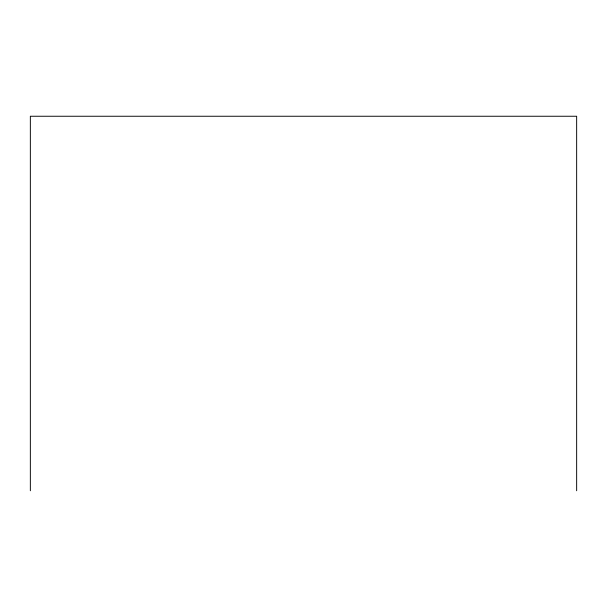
<?xml version="1.0" encoding="UTF-8"?>
<svg xmlns="http://www.w3.org/2000/svg" width="607" height="607" viewBox="0 0 607 607"><rect width="100%" height="100%" fill="white"/><g stroke="black" fill="none" stroke-linecap="round" stroke-linejoin="round"><path stroke-width="0.91" d="M576.65 490.752L576.65 116.248L30.35 116.248L30.35 490.752"/></g></svg>
